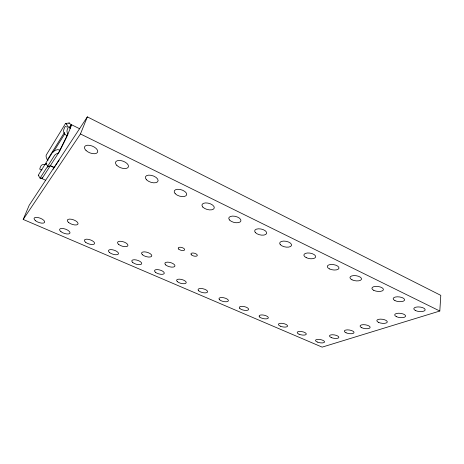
<?xml version="1.0" encoding="UTF-8"?>
<svg xmlns="http://www.w3.org/2000/svg" width="464" height="464" viewBox="0 0 464 464"><rect width="100%" height="100%" fill="white"/><g stroke="black" fill="none" stroke-linecap="round" stroke-linejoin="round"><path stroke-width="0.7" d="M439.808 311.031L440.8 295.371L87.348 116.87L29.168 205.314L23.2 219.437L322.149 347.13L439.808 311.031L80.458 133.963L23.2 219.437M69.844 128.366L69.878 128.012M80.458 133.963L87.348 116.87M70.342 128.151L69.826 127.252A2.511 1.224 -89.2 0 0 68.098 127.571L67.292 129.508A2.517 1.23 -89.1 0 0 67.419 133.058L67.935 133.945L58.51 152.975L57.327 153.456A2.488 0.65 -29.6 0 0 54.566 155.365L47.792 166.013A2.419 0.609 -29.4 0 0 49.196 166.153M69.803 127.826L70.748 125.553L70.29 124.311A2.482 0.98 79.4 0 0 68.782 123.273M47.995 160.643L47.316 159.923L64.426 132.46M53.337 152.117L64.774 133.852M42.705 177.55L41.592 178.025A2.337 0.563 -29.2 0 1 40.2 177.956L46.481 168.072A2.401 0.603 -29.4 0 1 49.132 166.251L50.344 165.671L58.835 152.465A6.745 0.522 -64.8 0 0 60.83 148.805L65.401 139.583A6.774 0.528 -64.7 0 0 67.547 134.885L70.54 127.67A6.734 0.522 -64.6 0 0 70.748 125.553M53.105 169.238L54.189 167.591L50.28 165.77L42.421 177.99A6.247 0.447 -64.9 0 1 41.922 178.263M59.143 160.068L54.253 167.492L50.344 165.671M65.836 123.441L69.246 122.995M42.05 169.795L41.006 169.841A2.245 1.404 -39.9 0 1 39.985 168.125L40.751 166.332A2.245 1.398 -39.8 0 1 43.297 164.459L45.159 164.453M41.911 178.553L45.785 180.322M59.728 150.046L57.582 149.611L55.373 150.33A2.488 0.661 -29.5 0 0 52.612 152.238L45.901 162.986A2.419 0.621 -29.3 0 0 46.064 163.444M66.868 135.633L65.128 134.427L64.049 132.826A2.511 1.241 -89.2 0 1 63.922 129.282L64.734 127.345A2.506 1.235 -89.3 0 1 66.48 127.032M71.439 124.688L79.785 128.824M45.866 163.369L47.751 166.39M38.355 175.386L40.171 178.298M67.848 126.974L66.88 124.764M47.316 159.923L46.446 157.899A2.268 0.824 78.1 0 1 46.307 154.947L65.383 123.72A2.494 0.974 79.3 0 1 66.88 124.764M46.707 163.49A2.401 0.615 -29.3 0 0 44.608 165.062L38.379 175.032A2.337 0.574 -29.2 0 0 38.872 175.415M191.417 254.84A3.294 1.433 15 0 0 196.962 255.913A3.294 1.433 15 0 0 193.987 253.124A3.294 1.433 15 0 0 191.417 254.84M178.739 249.127A3.323 1.456 15.5 0 0 184.318 250.206A3.323 1.456 15.5 0 0 181.238 247.358A3.323 1.456 15.5 0 0 178.739 249.127M35.577 220.771A5.649 2.256 20.8 0 0 44.527 222.511A5.649 2.256 20.8 0 0 38.013 217.546A5.649 2.256 20.8 0 0 35.577 220.771M60.952 231.669A5.51 2.21 19.8 0 0 69.797 233.398A5.51 2.21 19.8 0 0 63.649 228.619A5.51 2.21 19.8 0 0 60.952 231.669M85.591 242.249A5.382 2.163 18.8 0 0 94.337 243.965A5.382 2.163 18.8 0 0 88.525 239.366A5.382 2.163 18.8 0 0 85.591 242.249M109.521 252.526A5.266 2.117 17.8 0 0 118.175 254.231A5.266 2.117 17.8 0 0 112.682 249.8A5.266 2.117 17.8 0 0 109.521 252.526M132.774 262.514A5.162 2.071 16.8 0 0 141.334 264.202A5.162 2.071 16.8 0 0 136.149 259.933A5.162 2.071 16.8 0 0 132.774 262.514M155.382 272.217A5.069 2.018 15.9 0 0 163.85 273.899A5.069 2.018 15.9 0 0 158.961 269.787A5.069 2.018 15.9 0 0 155.382 272.217M177.37 281.66A4.988 1.972 15 0 0 185.745 283.33A4.988 1.972 15 0 0 181.134 279.363A4.988 1.972 15 0 0 177.37 281.66M198.76 290.847A4.913 1.92 14.1 0 0 207.048 292.506A4.913 1.92 14.1 0 0 202.698 288.678A4.913 1.92 14.1 0 0 198.76 290.847M219.576 299.785A4.849 1.868 13.3 0 0 227.778 301.432A4.849 1.868 13.3 0 0 223.683 297.743A4.849 1.868 13.3 0 0 219.576 299.785M239.847 308.49A4.785 1.821 12.6 0 0 247.962 310.126A4.785 1.821 12.6 0 0 244.11 306.565A4.785 1.821 12.6 0 0 239.847 308.49M259.585 316.97A4.733 1.769 11.9 0 0 267.618 318.588A4.733 1.769 11.9 0 0 263.993 315.155A4.733 1.769 11.9 0 0 259.585 316.97M280.36 326.18A4.686 1.717 11.2 0 0 287.576 326.122A4.686 1.717 11.2 0 0 281.022 323.28A4.686 1.717 11.2 0 0 280.36 326.18M299.048 334.202A4.64 1.67 10.6 0 0 306.292 334.196A4.64 1.67 10.6 0 0 299.906 331.424A4.64 1.67 10.6 0 0 299.048 334.202M317.266 342.02A4.599 1.618 10.1 0 0 324.533 342.067A4.599 1.618 10.1 0 0 318.31 339.364A4.599 1.618 10.1 0 0 317.266 342.02M86.037 150.481A7.041 3.596 22.3 0 0 97.37 152.563A7.041 3.596 22.3 0 0 89.883 145.389A7.041 3.596 22.3 0 0 86.037 150.481M116.847 165.41A6.827 3.503 20.4 0 0 128.023 167.481A6.827 3.503 20.4 0 0 121.069 160.631A6.827 3.503 20.4 0 0 116.847 165.41M146.543 179.8A6.647 3.405 18.6 0 0 157.563 181.853A6.647 3.405 18.6 0 0 151.113 175.311A6.647 3.405 18.6 0 0 146.543 179.8M175.183 193.674A6.49 3.306 16.8 0 0 186.047 195.709A6.49 3.306 16.8 0 0 180.073 189.463A6.49 3.306 16.8 0 0 175.183 193.674M202.82 207.066A6.351 3.202 15.2 0 0 213.539 209.084A6.351 3.202 15.2 0 0 208 203.11A6.351 3.202 15.2 0 0 202.82 207.066M229.512 219.994A6.235 3.097 13.6 0 0 240.079 222.001A6.235 3.097 13.6 0 0 234.964 216.282A6.235 3.097 13.6 0 0 229.512 219.994M255.299 232.487A6.136 2.987 12.2 0 0 265.727 234.477A6.136 2.987 12.2 0 0 261 229.007A6.136 2.987 12.2 0 0 255.299 232.487M280.227 244.569A6.049 2.883 11 0 0 290.516 246.541A6.049 2.883 11 0 0 286.155 241.303A6.049 2.883 11 0 0 280.227 244.569M306.223 257.648A5.974 2.778 9.8 0 0 315.636 257.015A5.974 2.778 9.8 0 0 307.464 252.984A5.974 2.778 9.8 0 0 306.223 257.648M329.475 268.905A5.91 2.674 8.8 0 0 338.923 268.372A5.91 2.674 8.8 0 0 331.012 264.474A5.91 2.674 8.8 0 0 329.475 268.905M351.99 279.804A5.852 2.569 8 0 0 361.468 279.369A5.852 2.569 8 0 0 353.806 275.593A5.852 2.569 8 0 0 351.99 279.804M373.804 290.365A5.806 2.471 7.2 0 0 383.305 290.017A5.806 2.471 7.2 0 0 375.886 286.363A5.806 2.471 7.2 0 0 373.804 290.365M394.951 300.608A5.759 2.378 6.6 0 0 404.469 300.341A5.759 2.378 6.6 0 0 397.277 296.798A5.759 2.378 6.6 0 0 394.951 300.608M415.46 310.538A5.725 2.285 6 0 0 424.989 310.352A5.725 2.285 6 0 0 418.018 306.919A5.725 2.285 6 0 0 415.46 310.538M331.244 337.543A4.75 1.711 9.6 0 0 338.819 337.56A4.75 1.711 9.6 0 0 332.473 334.753A4.75 1.711 9.6 0 0 331.244 337.543M346.063 332.787A4.913 1.81 9 0 0 353.968 332.775A4.913 1.81 9 0 0 347.501 329.863A4.913 1.81 9 0 0 346.063 332.787M361.798 327.741A5.092 1.914 8.4 0 0 370.063 327.694A5.092 1.914 8.4 0 0 363.474 324.667A5.092 1.914 8.4 0 0 361.798 327.741M378.543 322.376A5.284 2.03 7.7 0 0 387.191 322.289A5.284 2.03 7.7 0 0 380.48 319.133A5.284 2.03 7.7 0 0 378.543 322.376M396.389 316.651A5.493 2.152 6.9 0 0 405.461 316.518A5.493 2.152 6.9 0 0 398.622 313.229A5.493 2.152 6.9 0 0 396.389 316.651M118.627 244.366A5.435 2.268 17.7 0 0 127.583 246.117A5.435 2.268 17.7 0 0 122.009 241.448A5.435 2.268 17.7 0 0 118.627 244.366M142.518 254.8A5.33 2.216 16.7 0 0 151.374 256.54A5.33 2.216 16.7 0 0 146.125 252.051A5.33 2.216 16.7 0 0 142.518 254.8M165.723 264.932A5.232 2.158 15.7 0 0 174.481 266.661A5.232 2.158 15.7 0 0 169.54 262.34A5.232 2.158 15.7 0 0 165.723 264.932M68.655 222.534A5.69 2.372 19.9 0 0 77.824 224.315A5.69 2.372 19.9 0 0 71.543 219.269A5.69 2.372 19.9 0 0 68.655 222.534"/></g></svg>
